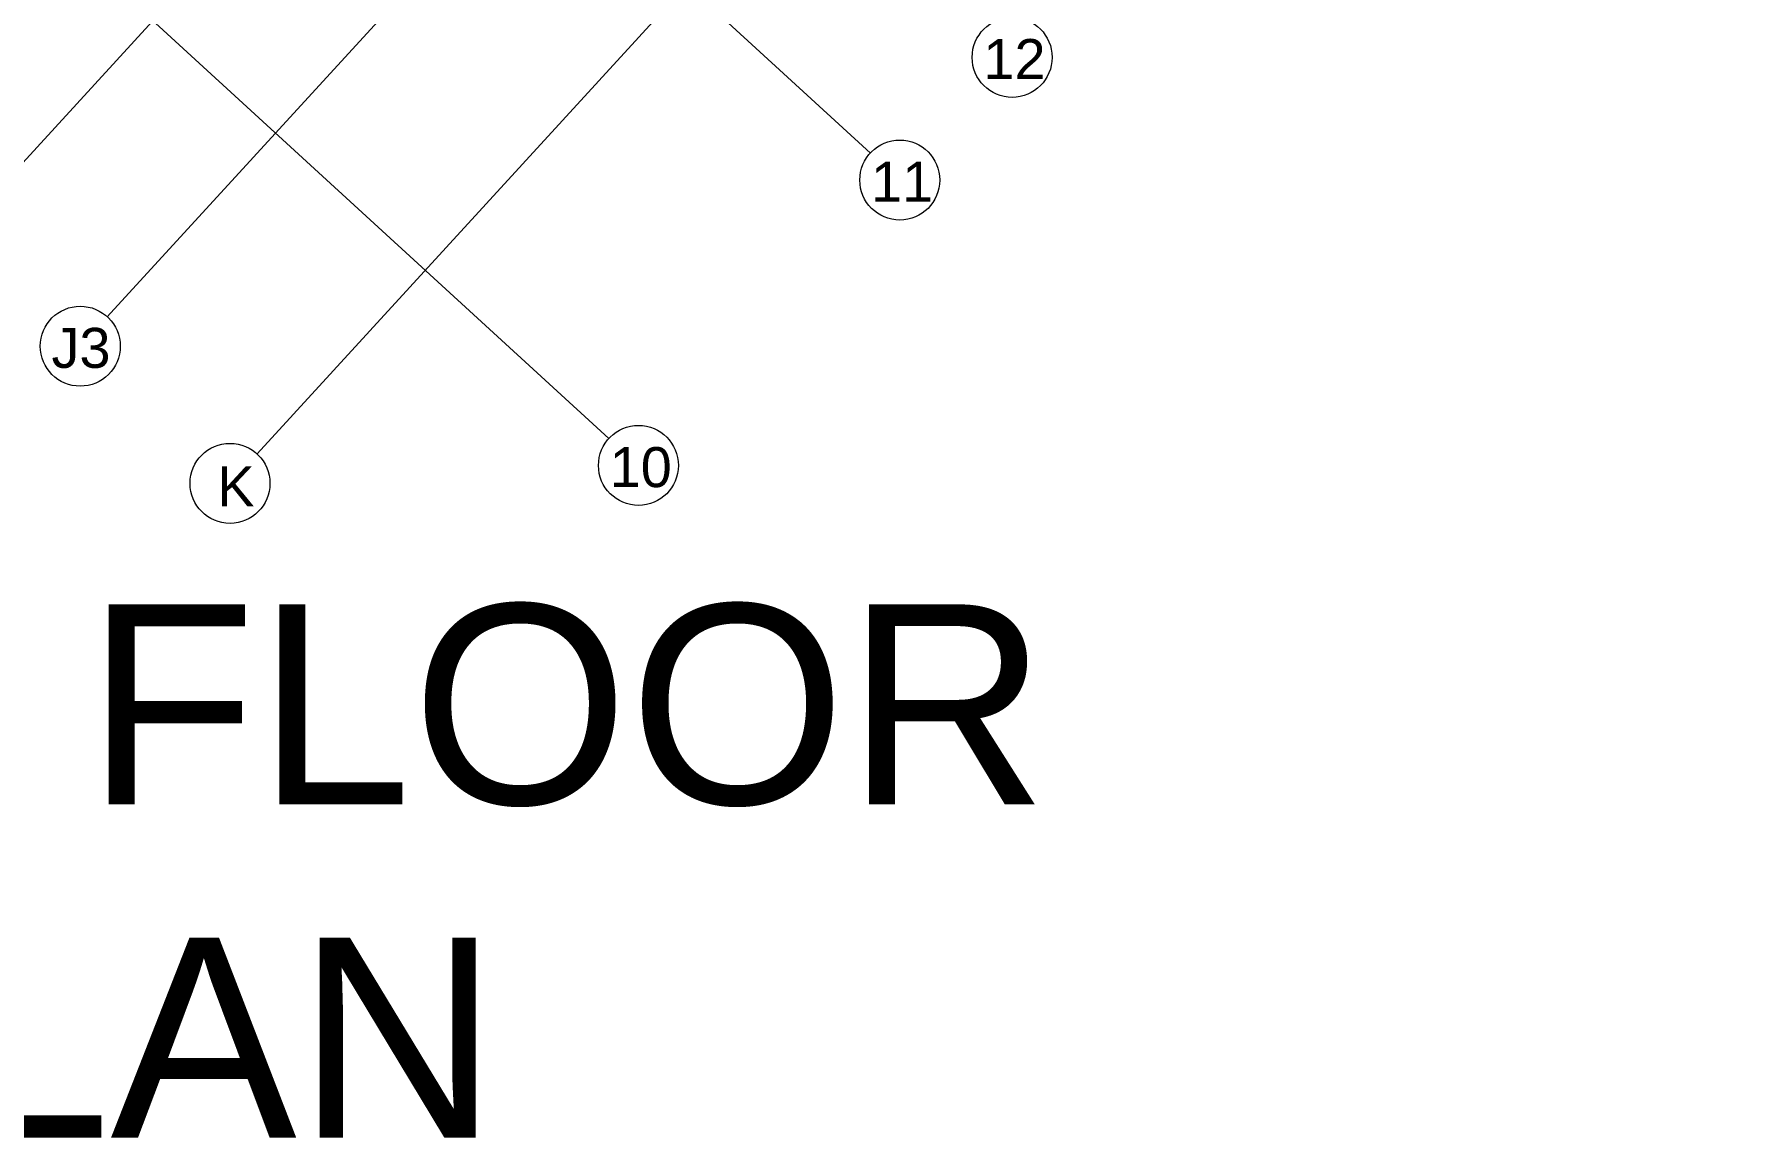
# Model space of a CAD drawing. Header units: metres. Extents: x 750 to 3116, y -341 to 1465.
# Drawn here: x 1608.08 to 1629.59, y 963.36 to 977.15 of the extents above; entities that cross this region are included whole.
import ezdxf

# ---------------------------------------------------------------- set-up
doc = ezdxf.new("R2010")
doc.units = ezdxf.units.M
doc.layers.add('Centre Line', color=7, linetype='Continuous', lineweight=13)
doc.layers.add('Text', color=7, linetype='Continuous')
doc.styles.get("Standard").update_dxf_attribs({"font": 'arial.ttf'})

msp = doc.modelspace()

# ---------------------------------------------------------------- linework, layer by layer
at = {"layer": 'Centre Line', "color": 30, "true_color": 0xf26722}
for p, q in [((1634.543, 1004.602), (1607.454, 975.028)), ((1618.531, 975.669), (1587.828, 1003.792)), ((1636.077, 1003.197), (1608.988, 973.623)), ((1637.95, 1001.481), (1610.861, 971.908)), ((1615.262, 972.101), (1584.559, 1000.223))]:
    msp.add_line(p, q, dxfattribs=at)
for centre in [(1620.304, 976.865), (1618.899, 975.331), (1608.65, 973.254), (1615.631, 971.763), (1610.523, 971.539)]:
    msp.add_circle(centre, 0.5, dxfattribs=at)

# ---------------------------------------------------------------- texts
at = {"layer": 'Text', "color": 30, "true_color": 0xf26722, "attachment_point": 1}
for s, width, gutter_width, heights, insert, char_height in [('12', 0.83687, 12.5, [0], (1619.945, 977.094), 0.5), ('11', 0.83687, 12.5, [0], (1618.54, 975.56), 0.5), ('J3', 0.5, 12.5, [0], (1608.291, 973.483), 0.5), ('10', 0.83687, 12.5, [0], (1615.271, 971.992), 0.5), ('K', 0.83687, 12.5, [0], (1610.364, 971.75), 0.5), ('\\pi4.35237;FIRST FLOOR \\P\\pi11.44821;PLAN', 31.46395, 0, [8.606], (1593.309, 970.026), 2.5)]:
    msp.add_mtext_dynamic_manual_height_columns(s, width=width, gutter_width=gutter_width, heights=heights, dxfattribs=dict(at, insert=insert, char_height=char_height))

doc.saveas('drawing.dxf')
